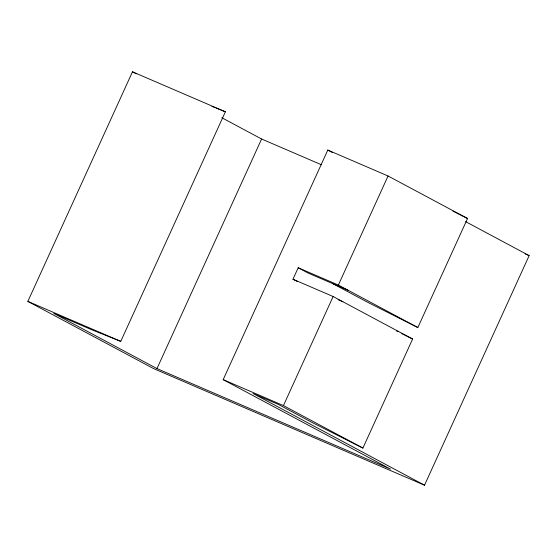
<?xml version="1.0" encoding="UTF-8"?>
<svg xmlns="http://www.w3.org/2000/svg" width="557" height="557" viewBox="0 0 557 557"><rect width="100%" height="100%" fill="white"/><g stroke="black" fill="none" stroke-linecap="round" stroke-linejoin="round"><path stroke-width="0.84" d="M465.603 221.637L529.15 255.614L424.525 485.203L153.342 368.476L27.85 301.386L132.475 71.797L225.383 111.79L120.758 341.371L91.459 329.633L53.792 313.424L156.97 368.588L390.492 469.098L223.176 379.637L327.801 150.056L388.062 175.998L467.539 218.49L417.841 327.544L367.919 302.416L333.058 283.785M156.97 368.588L261.602 139.006L221.853 117.757M297.466 281.64L292.961 279.231L298.19 267.757L338.364 285.045L417.841 327.544M333.135 296.526L412.612 339.018L362.913 448.072L283.436 405.58L333.135 296.526L292.961 279.231M338.364 285.045L388.062 175.998M211.918 106.394L214.299 107.348M215.879 107.981L225.383 111.79M261.602 139.006L321.375 164.733M525.16 253.901L529.15 255.614M348.125 290.267L307.951 272.972L298.19 267.757M338.134 299.694L342.896 301.748M223.176 379.637L283.436 405.58M27.85 301.386L120.758 341.371M452.945 211.145L467.539 218.49M396.48 330.9L398.018 331.68M401.855 333.608L412.612 339.018M362.913 448.072L312.985 422.951L278.131 404.312L253.017 393.507L424.525 485.203M327.801 150.056L332.383 152.507M132.475 71.797L136.305 73.844"/></g></svg>
